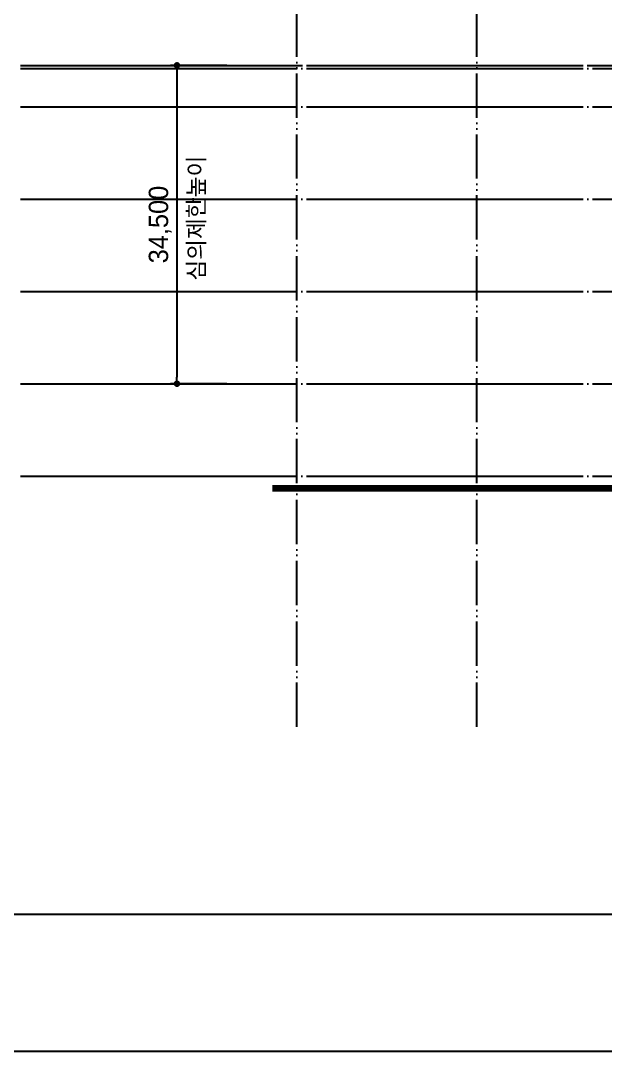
# Model space of a CAD drawing. Header units: millimetres. Extents: x 9068264 to 10076264, y 1307765 to 1705499.
# Drawn here: x 9639860 to 9703266, y 1307765 to 1419456 of the extents above; entities that cross this region are included whole.
import ezdxf
from ezdxf.enums import TextEntityAlignment as Align

# ---------------------------------------------------------------- set-up
doc = ezdxf.new("R2010")
doc.units = ezdxf.units.MM
doc.header["$LTSCALE"] = 1000
for name, pattern in [('03 단지-0902$0$HIDDEN', [0.375, 0.25, -0.125]), ('ACAD_ISO05W100', [33, 24, -3, 0, -3, 0, -3]), ('x-평면도$0$CEN', [6.2, 6, -0.1, 0, -0.1])]:
    doc.linetypes.add(name, pattern=pattern)
doc.layers.get('DEFPOINTS').update_dxf_attribs({"color": 151})
for name, color, linetype in [('3 dim0', 7, 'Continuous'), ('A-CON', 2, 'Continuous'), ('CON', 2, 'Continuous'), ('DIM', 7, 'Continuous'), ('TEX', 3, 'Continuous'), ('x-평면도$0$A-중심선', 10, 'x-평면도$0$CEN'), ('도로체인', 6, 'Continuous')]:
    doc.layers.add(name, color=color, linetype=linetype)
doc.styles.add('AUDIT_D_190715091641-0', font='')
doc.styles.add('돋움', font='')
doc.styles.get('AUDIT_D_190715091641-0').set_extended_font_data('Dotum')
doc.styles.get('돋움').set_extended_font_data('Dotum')
doc.dimstyles.new('scale600', dxfattribs={"dimscale": 600, "dimtxt": 2, "dimasz": 1, "dimexe": 1, "dimexo": 2.5, "dimgap": 0.8, "dimtad": 1, "dimdec": 0, "dimzin": 0, "dimdsep": 46, "dimlunit": 6, "dimtxsty": 'AUDIT_D_190715091641-0', "dimblk": 'DOT', "dimcen": 0, "dimdle": 1, "dimclrd": 256, "dimclre": 256, "dimclrt": 3, "dimadec": 0, "dimazin": 0, "dimtfac": 1, "dimtdec": 0, "dimtix": 1, "dimtmove": 2, "dimatfit": 3, "dimldrblk": 'DOT', "dimfxl": 0, "dimtolj": 1, "dimtzin": 0, "dimarcsym": 0})

# ---------------------------------------------------------------- blocks, each defined once
blk = doc.blocks.new('xxxxxxxx')
at = {"layer": 'DEFPOINTS', "linetype": 'ByBlock'}
for points in [[(44842066, -10941107), (45346066, -10941107), (45346066, -11297507), (44842066, -11297507)], [(44856466, -10955083), (45292815, -10955083), (45292815, -11282683), (44856466, -11282683)]]:
    blk.add_lwpolyline(points, close=True, dxfattribs=at)
blk = doc.blocks.new('_Dot')
at = {"color": 0, "linetype": 'ByBlock', "lineweight": -2}
blk.add_line((-0.5, 0), (-1, 0), dxfattribs=at)
at = {"color": 0, "linetype": 'ByBlock', "const_width": 0.5}
blk.add_lwpolyline([(-0.25, 0, 1), (0.25, 0, 1)], format="xyb", close=True, dxfattribs=at)
blk = doc.blocks.new('*D115')
at = {"layer": '3 dim0', "lineweight": -2, "transparency": 16777216}
for p, q in [((9638360, 1414260), (9622927, 1414260)), ((9623527, 1413360), (9623527, 1411010)), ((9638360, 1410110), (9622927, 1410110))]:
    blk.add_line(p, q, dxfattribs=at)
at = {"layer": 'DEFPOINTS', "color": 0, "transparency": 16777216}
for p in [(9639860, 1414260), (9623527, 1410110), (9639860, 1410110)]:
    blk.add_point(p, dxfattribs=at)
at = {"layer": '3 dim0', "lineweight": -2, "transparency": 16777216, "xscale": 900, "yscale": 900, "zscale": 900}
for p, rotation in [((9623527, 1414260), 90), ((9623527, 1410110), 270)]:
    blk.add_blockref('_Dot', p, dxfattribs=dict(at, rotation=rotation))
at = {"layer": '3 dim0', "color": 3, "transparency": 16777216, "insert": (9621695, 1414086), "char_height": 2100, "attachment_point": 5, "rotation": 90, "style": 'AUDIT_D_190715091641-0'}
blk.add_mtext('\\A1;4,150', dxfattribs=at)
blk = doc.blocks.new('*D116')
at = {"layer": '3 dim0', "lineweight": -2, "transparency": 16777216}
for p, q in [((9623527, 1415510), (9623527, 1416410)), ((9638360, 1414610), (9622927, 1414610)), ((9638360, 1414260), (9622927, 1414260)), ((9623527, 1414610), (9623527, 1414260)), ((9623527, 1413360), (9623527, 1412460))]:
    blk.add_line(p, q, dxfattribs=at)
at = {"layer": 'DEFPOINTS', "color": 0, "transparency": 16777216}
for p in [(9623527, 1414260), (9639860, 1414610), (9639860, 1414260)]:
    blk.add_point(p, dxfattribs=at)
at = {"layer": '3 dim0', "lineweight": -2, "transparency": 16777216, "xscale": 900, "yscale": 900, "zscale": 900}
for p, rotation in [((9623527, 1414610), 270), ((9623527, 1414260), 90)]:
    blk.add_blockref('_Dot', p, dxfattribs=dict(at, rotation=rotation))
at = {"layer": '3 dim0', "color": 3, "transparency": 16777216, "insert": (9625787, 1415283), "char_height": 2100, "attachment_point": 5, "rotation": 90, "style": 'AUDIT_D_190715091641-0'}
blk.add_mtext('\\A1;350', dxfattribs=at)
blk = doc.blocks.new('*D117')
at = {"layer": 'DEFPOINTS', "color": 0, "transparency": 16777216}
for p in [(9663985, 1414610), (9656813, 1380110), (9663985, 1380110)]:
    blk.add_point(p, dxfattribs=at)
at = {"layer": 'DIM', "lineweight": -2, "transparency": 16777216}
for p, q in [((9662235, 1414610), (9656113, 1414610)), ((9656813, 1413910), (9656813, 1380810)), ((9662235, 1380110), (9656113, 1380110))]:
    blk.add_line(p, q, dxfattribs=at)
at = {"layer": 'DIM', "lineweight": -2, "transparency": 16777216, "xscale": 700, "yscale": 700, "zscale": 700}
for p, rotation in [((9656813, 1414610), 90), ((9656813, 1380110), 270)]:
    blk.add_blockref('_Dot', p, dxfattribs=dict(at, rotation=rotation))
at = {"layer": 'DIM', "color": 3, "transparency": 16777216, "insert": (9654999, 1397360), "char_height": 2100, "attachment_point": 5, "rotation": 90, "style": 'AUDIT_D_190715091641-0'}
blk.add_mtext('\\A1;34,500', dxfattribs=at)

msp = doc.modelspace()

# ---------------------------------------------------------------- linework, layer by layer
at = {"layer": 'A-CON', "linetype": 'ACAD_ISO05W100', "ltscale": 0.2}
for p, q in [((9669792.9, 1342928.1), (9669792.9, 1432112.9)), ((9689323.7, 1342928.1), (9689323.7, 1432112.9))]:
    msp.add_line(p, q, dxfattribs=at)
at = {"layer": 'CON'}
for p, q in [((9694895.1, 1369010.1), (9667166.3, 1369010.1)), ((9694895.1, 1368960.1), (9667166.3, 1368960.1)), ((9694895.1, 1368910.1), (9667166.3, 1368910.1)), ((9694895.1, 1368860.1), (9667166.3, 1368860.1)), ((9694895.1, 1368810.1), (9667166.3, 1368810.1)), ((9694895.1, 1368760.1), (9667166.3, 1368760.1)), ((9694895.1, 1368710.1), (9667166.3, 1368710.1)), ((9694895.1, 1368660.1), (9667166.3, 1368660.1)), ((9694895.1, 1368610.1), (9667166.3, 1368610.1)), ((9694895.1, 1368560.1), (9667166.3, 1368560.1)), ((9694895.1, 1368510.1), (9667166.3, 1368510.1)), ((9707829.2, 1369010.1), (9694895.1, 1369010.1)), ((9707829.6, 1368960.1), (9694895.1, 1368960.1)), ((9707829.9, 1368910.1), (9694895.1, 1368910.1)), ((9707830.3, 1368860.1), (9694895.1, 1368860.1)), ((9707830.7, 1368810.1), (9694895.1, 1368810.1)), ((9707831.1, 1368760.1), (9694895.1, 1368760.1)), ((9707831.4, 1368710.1), (9694895.1, 1368710.1)), ((9707831.8, 1368660.1), (9694895.1, 1368660.1)), ((9707832.2, 1368610.1), (9694895.1, 1368610.1)), ((9707832.6, 1368560.1), (9694895.1, 1368560.1)), ((9707848.4, 1368510.1), (9694895.1, 1368510.1))]:
    msp.add_line(p, q, dxfattribs=at)
at = {"layer": 'x-평면도$0$A-중심선', "ltscale": 5}
for p, q in [((9639859.6, 1414610.1), (9967856.6, 1414610.1)), ((9639859.6, 1414260.1), (9967856.6, 1414260.1)), ((9639859.6, 1410110.1), (9967856.6, 1410110.1)), ((9639859.6, 1400110.1), (9967856.6, 1400110.1)), ((9639859.6, 1390110.1), (9967856.6, 1390110.1)), ((9639859.6, 1380110.1), (9967856.6, 1380110.1)), ((9639859.6, 1370110.1), (9967856.6, 1370110.1))]:
    msp.add_line(p, q, dxfattribs=at)
at = {"layer": '도로체인', "linetype": '03 단지-0902$0$HIDDEN', "ltscale": 10}
msp.add_line((9663985, 1414610.1), (9932439.6, 1414610.1), dxfattribs=at)

# ---------------------------------------------------------------- block references
at = {"layer": 'DEFPOINTS'}
msp.add_blockref('xxxxxxxx', (-35269801.8, 12605272), dxfattribs=at)

# ---------------------------------------------------------------- texts
at = {"layer": 'TEX', "color": 3, "style": '돋움'}
msp.add_text('심의제한높이', height=1800, rotation=90, dxfattribs=at).set_placement((9658894.2, 1391272.7), align=Align.MIDDLE_LEFT)

# ---------------------------------------------------------------- dimensions: what is measured, and where the dimension line sits
at = {"layer": '3 dim0'}
for base, p1, p2, picture, middle in [((9623526.6, 1410110.1), (9639859.6, 1414260.1), (9639859.6, 1410110.1), '*D115', (9621695.4, 1414086.3)), ((9623526.6, 1414260.1), (9639859.6, 1414610.1), (9639859.6, 1414260.1), '*D116', (9625787.5, 1415282.9))]:
    dim = msp.add_linear_dim(base=base, p1=p1, p2=p2, angle=270, dimstyle='scale600', override={"dimtxt": 3.5, "dimasz": 1.5}, dxfattribs=at)
    dim.commit()
    dim.dimension.update_dxf_attribs({"geometry": picture, "text_midpoint": middle, "dimtype": 160})
at = {"layer": 'DIM'}
dim = msp.add_linear_dim(base=(9656812.5, 1380110.1), p1=(9663985, 1414610.1), p2=(9663985, 1380110.1), angle=270, dimstyle='scale600', override={"dimscale": 700, "dimtxt": 3}, dxfattribs=at)
dim.commit()
dim.dimension.update_dxf_attribs({"geometry": '*D117', "text_midpoint": (9654998.8, 1397360.1)})

doc.saveas('drawing.dxf')
